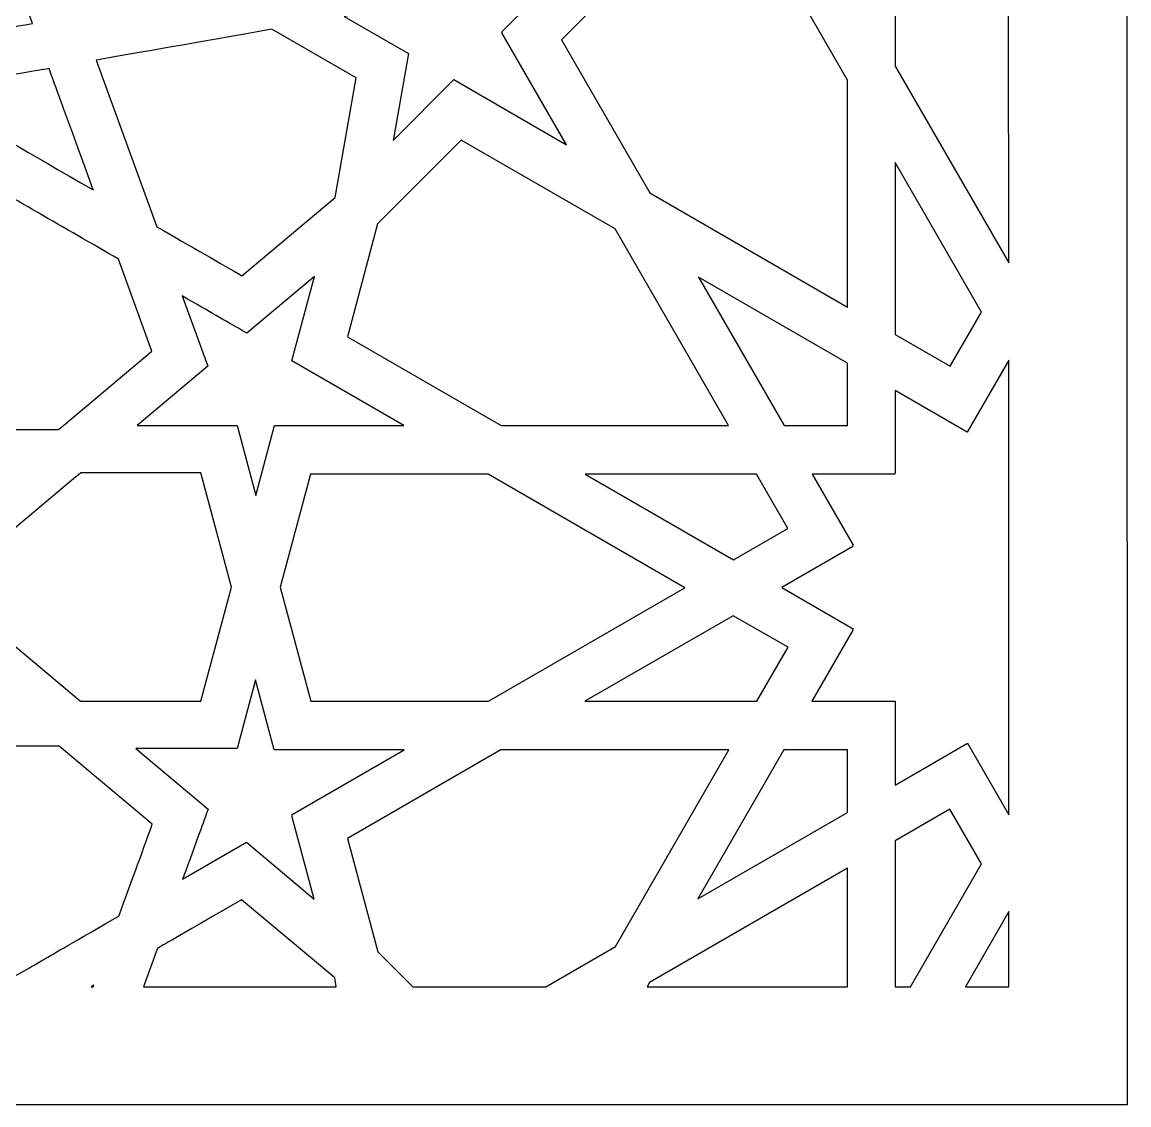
# Model space of a CAD drawing. Header units: millimetres. Extents: x -54 to 55, y -100 to 100.
# Drawn here: x 6.3 to 54.52, y -99.84 to -52.67 of the extents above; entities that cross this region are included whole.
import ezdxf

# ---------------------------------------------------------------- set-up
doc = ezdxf.new("R2010")
doc.units = ezdxf.units.MM
doc.header["$MEASUREMENT"] = 0
doc.layers.add('layer 1', color=7, linetype='Continuous')

msp = doc.modelspace()

# ---------------------------------------------------------------- linework, layer by layer
at = {"layer": 'layer 1', "color": 250}
for points, knots in [([(39.9831, 64.6702), (27.191, 76.9987), (13.4683, 88.3603), (0.1199, 100.1639), (0.1199, 100.1639), (-19.8368, 81.9923), (-25.8334, 78.3498), (-37.6556, 67.14), (-37.6556, 67.14), (-48.7211, 56.6473), (-54.3959, 43.5991), (-54.3272, 28.0159), (-54.3272, 28.0159), (-54.1452, -13.2052), (-54.2629, -52.2312), (-54.2629, -99.8361), (-54.2629, -99.8361), (-17.7913, -99.8361), (18.1751, -99.8361), (54.4463, -99.8361), (54.4463, -99.8361), (54.4463, -53.0892), (54.3733, -13.608), (54.484, 27.6902), (54.484, 27.6902), (54.5221, 42.0169), (50.2098, 54.8146), (39.9831, 64.6702)], [0, 0, 0, 0, 0.125, 0.125, 0.125, 0.125, 0.25, 0.25, 0.25, 0.25, 0.375, 0.375, 0.375, 0.375, 0.5, 0.5, 0.5, 0.5, 0.625, 0.625, 0.625, 0.625, 0.75, 0.75, 0.75, 0.75, 1, 1, 1, 1]), ([(0.0688, -54.5973), (0.0688, -54.5973), (-2.5943, -56.1336), (-2.5943, -56.1336), (-2.5943, -56.1336), (-3.9166, -52.4937), (-3.0819, -54.7864), (-3.6809, -53.1421), (-3.6809, -53.1421), (-4.499, -53.1421), (-3.907, -53.2137), (-6.6531, -52.73), (-6.6531, -52.73), (-6.0671, -51.1221), (-5.8671, -50.5714), (-5.6067, -49.8549), (-5.6067, -49.8549), (-5.6067, -49.8549), (-7.5706, -47.5135), (-7.5706, -47.5135), (-7.5706, -47.5135), (-7.5706, -47.5135), (-7.5703, -47.5135), (-7.5703, -47.5135), (-7.5703, -47.5135), (-7.5703, -47.5135), (-7.5706, -47.5132), (-7.5706, -47.5132), (-7.5706, -47.5132), (-7.5706, -47.5132), (-4.9241, -45.9839), (-4.9241, -45.9839), (-4.9241, -45.9839), (-4.9241, -45.7052), (-4.9241, -43.489), (-4.9241, -42.9246), (-4.9241, -42.9246), (-4.9241, -42.9246), (-1.9135, -43.4576), (-1.9135, -43.4576), (-1.9135, -43.4576), (-1.9135, -43.4576), (0.0554, -41.1131), (0.0554, -41.1131), (0.0554, -41.1131), (0.0554, -41.1131), (2.0196, -43.4573), (2.0196, -43.4573), (2.0196, -43.4573), (2.0196, -43.4573), (5.0313, -42.9263), (5.0313, -42.9263), (5.0313, -42.9263), (5.0313, -42.9263), (5.0313, -45.9666), (5.0313, -45.9666), (5.0313, -45.9666), (5.0313, -45.9666), (7.6895, -47.5015), (7.6895, -47.5015), (7.6895, -47.5015), (7.1127, -48.1901), (6.9239, -48.4145), (5.7167, -49.8549), (5.7167, -49.8549), (5.7167, -49.8549), (6.7613, -52.7293), (6.7613, -52.7293), (6.7613, -52.7293), (4.9607, -53.0458), (4.6115, -53.1082), (3.7468, -53.2617), (3.7468, -53.2617), (3.7468, -53.2617), (2.7075, -56.1199), (2.7075, -56.1199), (2.7075, -56.1199), (1.0364, -55.154), (0.3263, -54.7455), (0.0688, -54.5973)], [0, 0, 0, 0, 0.047619, 0.047619, 0.047619, 0.047619, 0.0952381, 0.0952381, 0.0952381, 0.0952381, 0.1428571, 0.1428571, 0.1428571, 0.1428571, 0.1904762, 0.1904762, 0.1904762, 0.1904762, 0.2380952, 0.2380952, 0.2380952, 0.2380952, 0.2857143, 0.2857143, 0.2857143, 0.2857143, 0.3333333, 0.3333333, 0.3333333, 0.3333333, 0.3809524, 0.3809524, 0.3809524, 0.3809524, 0.4285714, 0.4285714, 0.4285714, 0.4285714, 0.4761905, 0.4761905, 0.4761905, 0.4761905, 0.5238095, 0.5238095, 0.5238095, 0.5238095, 0.5714286, 0.5714286, 0.5714286, 0.5714286, 0.6190476, 0.6190476, 0.6190476, 0.6190476, 0.6666667, 0.6666667, 0.6666667, 0.6666667, 0.7142857, 0.7142857, 0.7142857, 0.7142857, 0.7619048, 0.7619048, 0.7619048, 0.7619048, 0.8095238, 0.8095238, 0.8095238, 0.8095238, 0.8571429, 0.8571429, 0.8571429, 0.8571429, 0.9047619, 0.9047619, 0.9047619, 0.9047619, 1, 1, 1, 1]), ([(44.3381, -54.5856), (44.3381, -54.5856), (44.3381, -46.9039), (44.3381, -46.9039), (44.3381, -46.9039), (44.3381, -46.9039), (49.2795, -45.5806), (49.2795, -45.5806), (49.2795, -45.5806), (49.2813, -49.2658), (49.2876, -63.1275), (49.2876, -63.1592), (49.2876, -63.1592), (49.2876, -63.1592), (44.3381, -54.5856), (44.3381, -54.5856)], [0, 0, 0, 0, 0.2, 0.2, 0.2, 0.2, 0.4, 0.4, 0.4, 0.4, 0.6, 0.6, 0.6, 0.6, 1, 1, 1, 1]), ([(27.2305, -53.1036), (27.2305, -53.1036), (27.2002, -53.134), (27.2002, -53.134), (27.2002, -53.134), (27.2002, -53.134), (30.0171, -58.0136), (30.0171, -58.0136), (30.0171, -58.0136), (30.0171, -58.0136), (25.1096, -55.1804), (25.1096, -55.1804), (25.1096, -55.1804), (25.1096, -55.1804), (25.1093, -55.1808), (25.1093, -55.1808), (25.1093, -55.1808), (25.1093, -55.1808), (25.1089, -55.1804), (25.1089, -55.1804), (25.1089, -55.1804), (25.1089, -55.1804), (22.4638, -57.827), (22.4638, -57.827), (22.4638, -57.827), (22.4638, -57.827), (23.1313, -54.0392), (23.1313, -54.0392), (23.1313, -54.0392), (23.1313, -54.0392), (20.3369, -52.4263), (20.3369, -52.4263), (20.3369, -52.4263), (20.3369, -52.4263), (23.5087, -51.8664), (23.5087, -51.8664), (23.5087, -51.8664), (23.5087, -51.8664), (24.2108, -47.8927), (24.2108, -47.8927), (24.2108, -47.8927), (24.2108, -47.8927), (26.3825, -51.6548), (26.3825, -51.6548), (26.3825, -51.6548), (26.3825, -51.6548), (29.4619, -50.8289), (29.4619, -50.8289), (29.4619, -50.8289), (29.4619, -50.8289), (27.2143, -53.0754), (27.2143, -53.0754), (27.2143, -53.0754), (27.2143, -53.0754), (27.2305, -53.1036), (27.2305, -53.1036)], [0, 0, 0, 0, 0.0666667, 0.0666667, 0.0666667, 0.0666667, 0.1333333, 0.1333333, 0.1333333, 0.1333333, 0.2, 0.2, 0.2, 0.2, 0.2666667, 0.2666667, 0.2666667, 0.2666667, 0.3333333, 0.3333333, 0.3333333, 0.3333333, 0.4, 0.4, 0.4, 0.4, 0.4666667, 0.4666667, 0.4666667, 0.4666667, 0.5333333, 0.5333333, 0.5333333, 0.5333333, 0.6, 0.6, 0.6, 0.6, 0.6666667, 0.6666667, 0.6666667, 0.6666667, 0.7333333, 0.7333333, 0.7333333, 0.7333333, 0.8, 0.8, 0.8, 0.8, 0.8666667, 0.8666667, 0.8666667, 0.8666667, 1, 1, 1, 1]), ([(33.656, -60.1144), (33.656, -60.1144), (29.8044, -53.4426), (29.8044, -53.4426), (29.8044, -53.4426), (29.8044, -53.4426), (33.4183, -49.8309), (33.4183, -49.8309), (33.4183, -49.8309), (33.4183, -49.8309), (38.396, -48.4956), (38.396, -48.4956), (38.396, -48.4956), (38.396, -48.4956), (42.2642, -55.1963), (42.2642, -55.1963), (42.2642, -55.1963), (42.2642, -55.1963), (42.2642, -65.0839), (42.2642, -65.0839), (42.2642, -65.0839), (42.2642, -65.0839), (33.656, -60.1144), (33.656, -60.1144)], [0, 0, 0, 0, 0.1428571, 0.1428571, 0.1428571, 0.1428571, 0.2857143, 0.2857143, 0.2857143, 0.2857143, 0.4285714, 0.4285714, 0.4285714, 0.4285714, 0.5714286, 0.5714286, 0.5714286, 0.5714286, 0.7142857, 0.7142857, 0.7142857, 0.7142857, 1, 1, 1, 1]), ([(17.1824, -52.9833), (17.1824, -52.9833), (20.8534, -55.1018), (20.8534, -55.1018), (20.8534, -55.1018), (20.8534, -55.1018), (19.9344, -60.3183), (19.9344, -60.3183), (19.9344, -60.3183), (19.9344, -60.3183), (15.876, -63.7219), (15.876, -63.7219), (15.876, -63.7219), (15.0223, -63.2291), (13.7036, -62.4681), (12.1761, -61.5872), (12.1761, -61.5872), (12.1761, -61.5872), (9.5349, -54.3313), (9.5349, -54.3313), (9.5349, -54.3313), (9.5409, -54.3302), (17.1771, -52.9833), (17.1824, -52.9833)], [0, 0, 0, 0, 0.1428571, 0.1428571, 0.1428571, 0.1428571, 0.2857143, 0.2857143, 0.2857143, 0.2857143, 0.4285714, 0.4285714, 0.4285714, 0.4285714, 0.5714286, 0.5714286, 0.5714286, 0.5714286, 0.7142857, 0.7142857, 0.7142857, 0.7142857, 1, 1, 1, 1]), ([(5.2758, -55.0817), (5.9686, -54.9592), (7.2584, -54.7324), (7.4757, -54.6947), (7.4757, -54.6947), (7.4757, -54.6947), (7.4757, -54.6954), (7.4757, -54.6954), (7.4757, -54.6954), (7.4757, -54.6954), (7.4764, -54.6954), (7.4764, -54.6954), (7.4764, -54.6954), (7.7607, -55.4764), (7.3625, -54.3828), (9.4019, -59.9853), (9.4019, -59.9853), (6.4364, -58.2729), (4.518, -57.1655), (4.518, -57.1655), (4.518, -57.1655), (4.518, -57.1655), (5.2758, -55.0817), (5.2758, -55.0817)], [0, 0, 0, 0, 0.1428571, 0.1428571, 0.1428571, 0.1428571, 0.2857143, 0.2857143, 0.2857143, 0.2857143, 0.4285714, 0.4285714, 0.4285714, 0.4285714, 0.5714286, 0.5714286, 0.5714286, 0.5714286, 0.7142857, 0.7142857, 0.7142857, 0.7142857, 1, 1, 1, 1]), ([(20.472, -66.3772), (20.472, -66.3772), (21.7914, -61.4574), (21.7914, -61.4574), (21.7914, -61.4574), (21.7914, -61.4574), (25.4342, -57.8129), (25.4342, -57.8129), (25.4342, -57.8129), (25.4342, -57.8129), (32.1342, -61.6807), (32.1342, -61.6807), (32.1342, -61.6807), (32.1342, -61.6807), (37.078, -70.2448), (37.078, -70.2448), (37.078, -70.2448), (37.078, -70.2448), (27.1713, -70.2448), (27.1713, -70.2448), (27.1713, -70.2448), (27.1713, -70.2448), (20.472, -66.3772), (20.472, -66.3772)], [0, 0, 0, 0, 0.1428571, 0.1428571, 0.1428571, 0.1428571, 0.2857143, 0.2857143, 0.2857143, 0.2857143, 0.4285714, 0.4285714, 0.4285714, 0.4285714, 0.5714286, 0.5714286, 0.5714286, 0.5714286, 0.7142857, 0.7142857, 0.7142857, 0.7142857, 1, 1, 1, 1]), ([(44.3381, -58.7883), (44.3381, -58.7883), (48.1019, -65.3083), (48.1019, -65.3083), (48.1019, -65.3083), (48.1019, -65.3083), (46.7402, -67.667), (46.7402, -67.667), (46.7402, -67.667), (46.7402, -67.667), (44.3381, -66.2809), (44.3381, -66.2809), (44.3381, -66.2809), (44.3381, -66.2809), (44.3381, -58.7883), (44.3381, -58.7883)], [0, 0, 0, 0, 0.2, 0.2, 0.2, 0.2, 0.4, 0.4, 0.4, 0.4, 0.6, 0.6, 0.6, 0.6, 1, 1, 1, 1]), ([(2.6049, -70.4176), (2.2694, -69.4951), (1.7508, -68.0723), (1.1493, -66.4224), (1.1493, -66.4224), (1.4947, -65.4731), (3.3941, -60.2548), (3.8029, -59.1315), (3.8029, -59.1315), (3.8029, -59.1315), (3.8033, -59.1315), (3.8033, -59.1315), (3.8033, -59.1315), (3.8033, -59.1315), (3.8036, -59.1305), (3.8036, -59.1305), (3.8036, -59.1305), (5.6688, -60.2068), (8.2038, -61.6712), (10.4979, -62.9959), (10.4979, -62.9959), (10.4979, -62.9959), (11.9606, -67.0137), (11.9606, -67.0137), (11.9606, -67.0137), (11.9606, -67.0137), (8.1107, -70.2448), (8.1107, -70.2448), (8.1107, -70.2448), (8.1107, -70.2448), (8.1029, -70.2448), (8.1029, -70.2448), (8.1029, -70.2448), (8.1029, -70.2448), (7.8944, -70.4194), (7.8944, -70.4194), (7.8944, -70.4194), (7.8944, -70.4194), (2.6049, -70.4176), (2.6049, -70.4176)], [0, 0, 0, 0, 0.0909091, 0.0909091, 0.0909091, 0.0909091, 0.1818182, 0.1818182, 0.1818182, 0.1818182, 0.2727273, 0.2727273, 0.2727273, 0.2727273, 0.3636364, 0.3636364, 0.3636364, 0.3636364, 0.4545455, 0.4545455, 0.4545455, 0.4545455, 0.5454545, 0.5454545, 0.5454545, 0.5454545, 0.6363636, 0.6363636, 0.6363636, 0.6363636, 0.7272727, 0.7272727, 0.7272727, 0.7272727, 0.8181818, 0.8181818, 0.8181818, 0.8181818, 1, 1, 1, 1]), ([(14.3887, -67.6641), (14.3887, -67.6641), (13.2715, -64.5961), (13.2715, -64.5961), (13.2715, -64.5961), (14.6127, -65.3701), (14.9345, -65.5563), (16.0944, -66.2259), (16.0944, -66.2259), (16.0944, -66.2259), (19.0419, -63.754), (19.0419, -63.754), (19.0419, -63.754), (19.0419, -63.754), (18.0724, -67.3696), (18.0724, -67.3696), (18.0724, -67.3696), (18.0724, -67.3696), (18.0738, -67.3703), (18.0738, -67.3703), (18.0738, -67.3703), (18.0738, -67.3703), (18.0583, -67.4282), (18.0583, -67.4282), (18.0583, -67.4282), (18.0583, -67.4282), (22.9365, -70.2448), (22.9365, -70.2448), (22.9365, -70.2448), (22.2285, -70.2448), (17.9991, -70.2448), (17.3023, -70.2448), (17.3023, -70.2448), (17.3023, -70.2448), (16.4842, -73.2998), (16.4842, -73.2998), (16.4842, -73.2998), (16.4842, -73.2998), (15.6661, -70.2448), (15.6661, -70.2448), (15.6661, -70.2448), (15.6661, -70.2448), (11.3139, -70.2448), (11.3139, -70.2448), (11.3139, -70.2448), (11.3139, -70.2448), (14.3887, -67.6641), (14.3887, -67.6641)], [0, 0, 0, 0, 0.0769231, 0.0769231, 0.0769231, 0.0769231, 0.1538462, 0.1538462, 0.1538462, 0.1538462, 0.2307692, 0.2307692, 0.2307692, 0.2307692, 0.3076923, 0.3076923, 0.3076923, 0.3076923, 0.3846154, 0.3846154, 0.3846154, 0.3846154, 0.4615385, 0.4615385, 0.4615385, 0.4615385, 0.5384615, 0.5384615, 0.5384615, 0.5384615, 0.6153846, 0.6153846, 0.6153846, 0.6153846, 0.6923077, 0.6923077, 0.6923077, 0.6923077, 0.7692308, 0.7692308, 0.7692308, 0.7692308, 0.8461538, 0.8461538, 0.8461538, 0.8461538, 1, 1, 1, 1]), ([(39.5044, -70.2448), (39.5044, -70.2448), (35.7731, -63.7815), (35.7731, -63.7815), (35.7731, -63.7815), (35.7731, -63.7815), (42.2642, -67.5287), (42.2642, -67.5287), (42.2642, -67.5287), (42.2642, -67.5287), (42.2642, -70.2448), (42.2642, -70.2448), (42.2642, -70.2448), (42.0253, -70.2448), (40.0085, -70.2448), (39.5044, -70.2448)], [0, 0, 0, 0, 0.2, 0.2, 0.2, 0.2, 0.4, 0.4, 0.4, 0.4, 0.6, 0.6, 0.6, 0.6, 1, 1, 1, 1]), ([(40.7119, -82.2589), (40.7119, -82.2589), (42.4991, -79.1612), (42.4991, -79.1612), (42.4991, -79.1612), (42.4991, -79.1612), (42.4847, -79.1527), (42.4847, -79.1527), (42.4847, -79.1527), (42.4847, -79.1527), (42.5139, -79.1023), (42.5139, -79.1023), (42.5139, -79.1023), (42.5139, -79.1023), (39.4042, -77.3067), (39.4042, -77.3067), (39.4042, -77.3067), (39.4042, -77.3067), (42.4991, -75.5195), (42.4991, -75.5195), (42.4991, -75.5195), (42.4991, -75.5195), (42.4772, -75.4813), (42.4772, -75.4813), (42.4772, -75.4813), (42.4772, -75.4813), (42.5139, -75.4602), (42.5139, -75.4602), (42.5139, -75.4602), (42.5139, -75.4602), (40.7268, -72.3628), (40.7268, -72.3628), (40.7268, -72.3628), (40.7268, -72.3628), (44.3233, -72.3628), (44.3233, -72.3628), (44.3233, -72.3628), (44.3233, -72.3628), (44.3233, -72.3036), (44.3233, -72.3036), (44.3233, -72.3036), (44.3286, -72.3036), (44.3325, -72.3036), (44.3381, -72.3036), (44.3381, -72.3036), (44.3381, -72.3036), (44.3381, -68.7257), (44.3381, -68.7257), (44.3381, -68.7257), (44.3381, -68.7257), (47.48, -70.5382), (47.48, -70.5382), (47.48, -70.5382), (47.48, -70.5382), (49.289, -67.4049), (49.289, -67.4049), (49.289, -67.4049), (49.2922, -74.0042), (49.2947, -80.6036), (49.2961, -87.2031), (49.2961, -87.2031), (49.2961, -87.2031), (47.4945, -84.0832), (47.4945, -84.0832), (47.4945, -84.0832), (47.4945, -84.0832), (47.4941, -84.0835), (47.4941, -84.0835), (47.4941, -84.0835), (47.4941, -84.0835), (47.4937, -84.0832), (47.4937, -84.0832), (47.4937, -84.0832), (47.4937, -84.0832), (44.3381, -85.9038), (44.3381, -85.9038), (44.3381, -85.9038), (44.3381, -85.9038), (44.3381, -82.2589), (44.3381, -82.2589), (44.3381, -82.2589), (43.8824, -82.2589), (41.1603, -82.2589), (40.7119, -82.2589)], [0, 0, 0, 0, 0.0454545, 0.0454545, 0.0454545, 0.0454545, 0.0909091, 0.0909091, 0.0909091, 0.0909091, 0.1363636, 0.1363636, 0.1363636, 0.1363636, 0.1818182, 0.1818182, 0.1818182, 0.1818182, 0.2272727, 0.2272727, 0.2272727, 0.2272727, 0.2727273, 0.2727273, 0.2727273, 0.2727273, 0.3181818, 0.3181818, 0.3181818, 0.3181818, 0.3636364, 0.3636364, 0.3636364, 0.3636364, 0.4090909, 0.4090909, 0.4090909, 0.4090909, 0.4545455, 0.4545455, 0.4545455, 0.4545455, 0.5, 0.5, 0.5, 0.5, 0.5454545, 0.5454545, 0.5454545, 0.5454545, 0.5909091, 0.5909091, 0.5909091, 0.5909091, 0.6363636, 0.6363636, 0.6363636, 0.6363636, 0.6818182, 0.6818182, 0.6818182, 0.6818182, 0.7272727, 0.7272727, 0.7272727, 0.7272727, 0.7727273, 0.7727273, 0.7727273, 0.7727273, 0.8181818, 0.8181818, 0.8181818, 0.8181818, 0.8636364, 0.8636364, 0.8636364, 0.8636364, 0.9090909, 0.9090909, 0.9090909, 0.9090909, 1, 1, 1, 1]), ([(2.9192, -77.2812), (2.9192, -77.2812), (8.6434, -72.4789), (8.6434, -72.4789), (8.6434, -72.4789), (8.6434, -72.4789), (8.6515, -72.4789), (8.6515, -72.4789), (8.6515, -72.4789), (8.6515, -72.4789), (8.8603, -72.3036), (8.8603, -72.3036), (8.8603, -72.3036), (8.8603, -72.3036), (14.086, -72.3036), (14.086, -72.3036), (14.086, -72.3036), (14.086, -72.3036), (15.4185, -77.2798), (15.4185, -77.2798), (15.4185, -77.2798), (15.4185, -77.2798), (15.4181, -77.2812), (15.4181, -77.2812), (15.4181, -77.2812), (15.4181, -77.2812), (15.4185, -77.2823), (15.4185, -77.2823), (15.4185, -77.2823), (15.4185, -77.2823), (14.086, -82.2589), (14.086, -82.2589), (14.086, -82.2589), (14.086, -82.2589), (8.8522, -82.2589), (8.8522, -82.2589), (8.8522, -82.2589), (8.8522, -82.2589), (2.9192, -77.2812), (2.9192, -77.2812)], [0, 0, 0, 0, 0.0909091, 0.0909091, 0.0909091, 0.0909091, 0.1818182, 0.1818182, 0.1818182, 0.1818182, 0.2727273, 0.2727273, 0.2727273, 0.2727273, 0.3636364, 0.3636364, 0.3636364, 0.3636364, 0.4545455, 0.4545455, 0.4545455, 0.4545455, 0.5454545, 0.5454545, 0.5454545, 0.5454545, 0.6363636, 0.6363636, 0.6363636, 0.6363636, 0.7272727, 0.7272727, 0.7272727, 0.7272727, 0.8181818, 0.8181818, 0.8181818, 0.8181818, 1, 1, 1, 1]), ([(18.8835, -82.2589), (18.8835, -82.2589), (17.551, -77.2834), (17.551, -77.2834), (17.551, -77.2834), (17.551, -77.2834), (18.8687, -72.3628), (18.8687, -72.3628), (18.8687, -72.3628), (18.8687, -72.3628), (26.6054, -72.3628), (26.6054, -72.3628), (26.6054, -72.3628), (26.6054, -72.3628), (35.1832, -77.3147), (35.1832, -77.3147), (35.1832, -77.3147), (35.1832, -77.3147), (26.6192, -82.2589), (26.6192, -82.2589), (26.6192, -82.2589), (26.6192, -82.2589), (18.8835, -82.2589), (18.8835, -82.2589)], [0, 0, 0, 0, 0.1428571, 0.1428571, 0.1428571, 0.1428571, 0.2857143, 0.2857143, 0.2857143, 0.2857143, 0.4285714, 0.4285714, 0.4285714, 0.4285714, 0.5714286, 0.5714286, 0.5714286, 0.5714286, 0.7142857, 0.7142857, 0.7142857, 0.7142857, 1, 1, 1, 1]), ([(38.3007, -72.3628), (38.3007, -72.3628), (39.6649, -74.7271), (39.6649, -74.7271), (39.6649, -74.7271), (39.6649, -74.7271), (37.3009, -76.0921), (37.3009, -76.0921), (37.3009, -76.0921), (37.3009, -76.0921), (30.8405, -72.3628), (30.8405, -72.3628), (30.8405, -72.3628), (30.8405, -72.3628), (38.3007, -72.3628), (38.3007, -72.3628)], [0, 0, 0, 0, 0.2, 0.2, 0.2, 0.2, 0.4, 0.4, 0.4, 0.4, 0.6, 0.6, 0.6, 0.6, 1, 1, 1, 1]), ([(37.2865, -78.529), (37.2865, -78.529), (39.672, -79.9066), (39.672, -79.9066), (39.672, -79.9066), (39.672, -79.9066), (38.3145, -82.2589), (38.3145, -82.2589), (38.3145, -82.2589), (38.3145, -82.2589), (30.8261, -82.2589), (30.8261, -82.2589), (30.8261, -82.2589), (30.8261, -82.2589), (37.2865, -78.529), (37.2865, -78.529)], [0, 0, 0, 0, 0.2, 0.2, 0.2, 0.2, 0.4, 0.4, 0.4, 0.4, 0.6, 0.6, 0.6, 0.6, 1, 1, 1, 1]), ([(18.0841, -87.2374), (18.0841, -87.2374), (18.0583, -87.2521), (18.0583, -87.2521), (18.0583, -87.2521), (18.0583, -87.2521), (19.0295, -90.8727), (19.0295, -90.8727), (19.0295, -90.8727), (19.0295, -90.8727), (16.0806, -88.4), (16.0806, -88.4), (16.0806, -88.4), (16.0806, -88.4), (13.2955, -90.007), (13.2955, -90.007), (13.2955, -90.007), (13.9693, -88.1578), (14.0705, -87.8758), (14.4014, -86.9604), (14.4014, -86.9604), (14.4014, -86.9604), (11.2532, -84.3177), (11.2532, -84.3177), (11.2532, -84.3177), (11.2532, -84.3177), (15.6661, -84.3177), (15.6661, -84.3177), (15.6661, -84.3177), (15.6661, -84.3177), (16.4694, -81.318), (16.4694, -81.318), (16.4694, -81.318), (16.4694, -81.318), (17.2886, -84.377), (17.2886, -84.377), (17.2886, -84.377), (17.2886, -84.377), (22.9506, -84.377), (22.9506, -84.377), (22.9506, -84.377), (22.9506, -84.377), (18.0724, -87.1933), (18.0724, -87.1933), (18.0724, -87.1933), (18.0724, -87.1933), (18.0841, -87.2374), (18.0841, -87.2374)], [0, 0, 0, 0, 0.0769231, 0.0769231, 0.0769231, 0.0769231, 0.1538462, 0.1538462, 0.1538462, 0.1538462, 0.2307692, 0.2307692, 0.2307692, 0.2307692, 0.3076923, 0.3076923, 0.3076923, 0.3076923, 0.3846154, 0.3846154, 0.3846154, 0.3846154, 0.4615385, 0.4615385, 0.4615385, 0.4615385, 0.5384615, 0.5384615, 0.5384615, 0.5384615, 0.6153846, 0.6153846, 0.6153846, 0.6153846, 0.6923077, 0.6923077, 0.6923077, 0.6923077, 0.7692308, 0.7692308, 0.7692308, 0.7692308, 0.8461538, 0.8461538, 0.8461538, 0.8461538, 1, 1, 1, 1]), ([(3.526, -94.6887), (3.2395, -93.9024), (1.9473, -90.352), (1.1659, -88.2025), (1.1659, -88.2025), (1.1659, -88.2025), (1.1663, -88.2022), (1.1663, -88.2022), (1.1663, -88.2022), (1.1663, -88.2022), (2.619, -84.208), (2.619, -84.208), (2.619, -84.208), (2.619, -84.208), (7.9163, -84.206), (7.9163, -84.206), (7.9163, -84.206), (7.9163, -84.206), (11.9757, -87.6124), (11.9757, -87.6124), (11.9757, -87.6124), (11.6406, -88.5355), (11.1217, -89.9597), (10.5195, -91.6103), (10.5195, -91.6103), (10.5195, -91.6103), (10.3297, -91.7208), (10.3297, -91.7208), (10.3297, -91.7208), (10.3297, -91.7208), (10.3297, -91.7211), (10.3297, -91.7211), (10.3297, -91.7211), (6.0572, -94.1878), (7.8719, -93.1401), (5.189, -94.6887), (5.189, -94.6887), (5.189, -94.6887), (3.526, -94.6887), (3.526, -94.6887)], [0, 0, 0, 0, 0.0909091, 0.0909091, 0.0909091, 0.0909091, 0.1818182, 0.1818182, 0.1818182, 0.1818182, 0.2727273, 0.2727273, 0.2727273, 0.2727273, 0.3636364, 0.3636364, 0.3636364, 0.3636364, 0.4545455, 0.4545455, 0.4545455, 0.4545455, 0.5454545, 0.5454545, 0.5454545, 0.5454545, 0.6363636, 0.6363636, 0.6363636, 0.6363636, 0.7272727, 0.7272727, 0.7272727, 0.7272727, 0.8181818, 0.8181818, 0.8181818, 0.8181818, 1, 1, 1, 1]), ([(23.3299, -94.6887), (23.3299, -94.6887), (21.8062, -93.164), (21.8062, -93.164), (21.8062, -93.164), (21.8062, -93.164), (20.483, -88.2297), (20.483, -88.2297), (20.483, -88.2297), (20.483, -88.2297), (27.1568, -84.377), (27.1568, -84.377), (27.1568, -84.377), (27.1568, -84.377), (37.0921, -84.377), (37.0921, -84.377), (37.0921, -84.377), (37.0921, -84.377), (32.1483, -92.9407), (32.1483, -92.9407), (32.1483, -92.9407), (32.1483, -92.9407), (29.1204, -94.6887), (29.1204, -94.6887), (29.1204, -94.6887), (29.1204, -94.6887), (23.3299, -94.6887), (23.3299, -94.6887)], [0, 0, 0, 0, 0.125, 0.125, 0.125, 0.125, 0.25, 0.25, 0.25, 0.25, 0.375, 0.375, 0.375, 0.375, 0.5, 0.5, 0.5, 0.5, 0.625, 0.625, 0.625, 0.625, 0.75, 0.75, 0.75, 0.75, 1, 1, 1, 1]), ([(39.4896, -84.377), (39.7302, -84.377), (41.7576, -84.377), (42.2642, -84.377), (42.2642, -84.377), (42.2642, -84.377), (42.2642, -87.1008), (42.2642, -87.1008), (42.2642, -87.1008), (42.2642, -87.1008), (35.7441, -90.8649), (35.7441, -90.8649), (35.7441, -90.8649), (35.7441, -90.8649), (39.4896, -84.377), (39.4896, -84.377)], [0, 0, 0, 0, 0.2, 0.2, 0.2, 0.2, 0.4, 0.4, 0.4, 0.4, 0.6, 0.6, 0.6, 0.6, 1, 1, 1, 1]), ([(44.3381, -94.6887), (44.3381, -94.6887), (44.3381, -88.3319), (44.3381, -88.3319), (44.3381, -88.3319), (44.3381, -88.3319), (46.7261, -86.9541), (46.7261, -86.9541), (46.7261, -86.9541), (46.7261, -86.9541), (48.1019, -89.3371), (48.1019, -89.3371), (48.1019, -89.3371), (48.1019, -89.3371), (45.0127, -94.6887), (45.0127, -94.6887), (45.0127, -94.6887), (45.0127, -94.6887), (44.3381, -94.6887), (44.3381, -94.6887)], [0, 0, 0, 0, 0.1666667, 0.1666667, 0.1666667, 0.1666667, 0.3333333, 0.3333333, 0.3333333, 0.3333333, 0.5, 0.5, 0.5, 0.5, 0.6666667, 0.6666667, 0.6666667, 0.6666667, 1, 1, 1, 1]), ([(33.5368, -94.6887), (33.5368, -94.6887), (33.6412, -94.5071), (33.6412, -94.5071), (33.6412, -94.5071), (33.6412, -94.5071), (42.2642, -89.5289), (42.2642, -89.5289), (42.2642, -89.5289), (42.2642, -89.5289), (42.2642, -94.6887), (42.2642, -94.6887), (42.2642, -94.6887), (42.2642, -94.6887), (33.5368, -94.6887), (33.5368, -94.6887)], [0, 0, 0, 0, 0.2, 0.2, 0.2, 0.2, 0.4, 0.4, 0.4, 0.4, 0.6, 0.6, 0.6, 0.6, 1, 1, 1, 1]), ([(11.5916, -94.6887), (11.5916, -94.6887), (12.1994, -93.0176), (12.1994, -93.0176), (12.1994, -93.0176), (12.4569, -92.8674), (11.9905, -93.1372), (15.8616, -90.9034), (15.8616, -90.9034), (15.8616, -90.9034), (19.9203, -94.3074), (19.9203, -94.3074), (19.9203, -94.3074), (19.9203, -94.3074), (19.9873, -94.6887), (19.9873, -94.6887), (19.9873, -94.6887), (19.9873, -94.6887), (11.5916, -94.6887), (11.5916, -94.6887)], [0, 0, 0, 0, 0.1666667, 0.1666667, 0.1666667, 0.1666667, 0.3333333, 0.3333333, 0.3333333, 0.3333333, 0.5, 0.5, 0.5, 0.5, 0.6666667, 0.6666667, 0.6666667, 0.6666667, 1, 1, 1, 1]), ([(47.4105, -94.6887), (47.4105, -94.6887), (49.2975, -91.4195), (49.2975, -91.4195), (49.2975, -91.4195), (49.2979, -92.5092), (49.2989, -93.599), (49.2989, -94.6887), (49.2989, -94.6887), (49.2989, -94.6887), (47.4105, -94.6887), (47.4105, -94.6887)], [0, 0, 0, 0, 0.25, 0.25, 0.25, 0.25, 0.5, 0.5, 0.5, 0.5, 1, 1, 1, 1]), ([(9.3077, -94.6887), (9.3077, -94.6887), (9.4244, -94.6209), (9.4244, -94.6209), (9.4244, -94.6209), (9.4244, -94.6209), (9.4001, -94.6887), (9.4001, -94.6887), (9.4001, -94.6887), (9.4001, -94.6887), (9.3077, -94.6887), (9.3077, -94.6887)], [0, 0, 0, 0, 0.25, 0.25, 0.25, 0.25, 0.5, 0.5, 0.5, 0.5, 1, 1, 1, 1])]:
    msp.add_open_spline(points, degree=3, knots=knots, dxfattribs=at)

doc.saveas('drawing.dxf')
